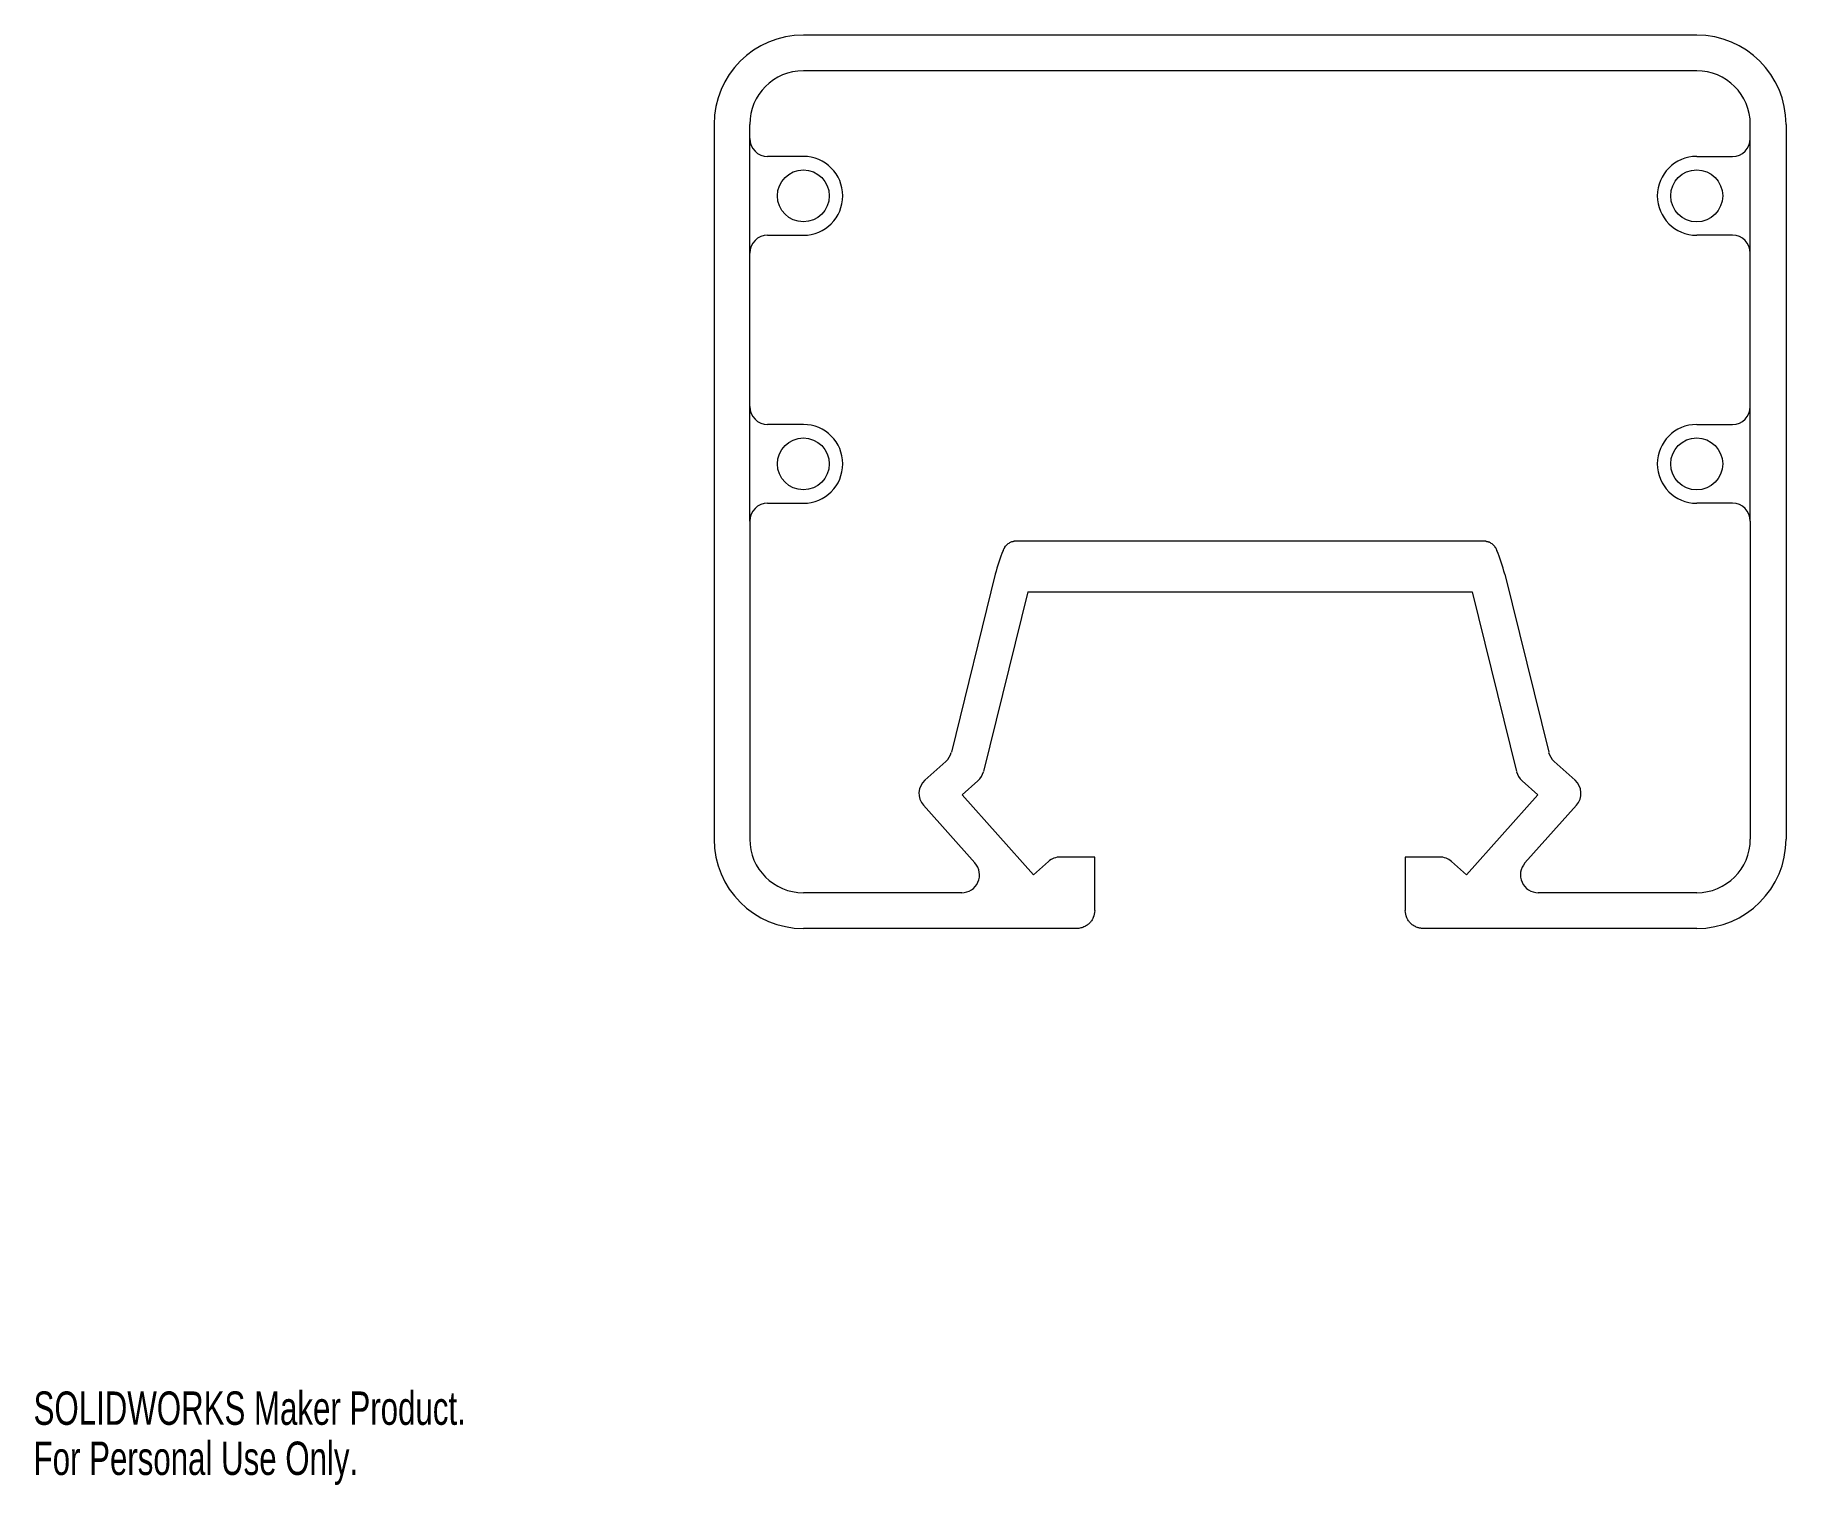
# Model space of a CAD drawing. Header units: millimetres. Extents: x 0 to 196, y 0 to 162.
import ezdxf

# ---------------------------------------------------------------- set-up
doc = ezdxf.new("R2010")
doc.units = ezdxf.units.MM
doc.styles.add('SLDTEXTSTYLE0', font='TXT', dxfattribs={"width": 0.7})

msp = doc.modelspace()

# ---------------------------------------------------------------- linework, layer by layer
at = {"color": 7, "linetype": 'Continuous', "lineweight": 18}
for p, q in [((186.17, 162.24), (86.17, 162.24)), ((186.17, 158.24), (86.17, 158.24)), ((76.17, 152.24), (76.17, 72.24)), ((80.17, 150.65), (80.17, 152.24)), ((192.17, 150.65), (192.17, 152.24)), ((196.17, 152.24), (196.17, 72.24)), ((80.17, 137.84), (80.17, 150.65)), ((192.17, 137.84), (192.17, 150.65)), ((86.17, 148.65), (82.17, 148.65)), ((186.17, 148.65), (190.17, 148.65)), ((82.17, 139.84), (86.17, 139.84)), ((190.17, 139.84), (186.17, 139.84)), ((80.17, 120.65), (80.17, 137.84)), ((192.17, 120.65), (192.17, 137.84)), ((80.17, 107.84), (80.17, 120.65)), ((192.17, 107.84), (192.17, 120.65)), ((86.17, 118.65), (82.17, 118.65)), ((186.17, 118.65), (190.17, 118.65)), ((82.17, 109.84), (86.17, 109.84)), ((190.17, 109.84), (186.17, 109.84)), ((80.17, 107.84), (80.17, 72.24)), ((192.17, 107.84), (192.17, 72.24)), ((162.56, 105.58), (109.77, 105.58)), ((107.65, 101.91), (102.74, 81.96)), ((164.68, 101.91), (169.6, 81.96)), ((111.28, 99.92), (106.32, 79.8)), ((111.28, 99.92), (161.05, 99.92)), ((161.05, 99.92), (166.01, 79.8)), ((102.13, 80.94), (99.78, 78.85)), ((170.21, 80.94), (172.55, 78.85)), ((105.71, 78.78), (103.94, 77.2)), ((166.62, 78.78), (168.39, 77.2)), ((103.94, 77.2), (111.93, 68.24)), ((168.39, 77.2), (160.4, 68.24)), ((99.62, 76.03), (105.38, 69.57)), ((172.71, 76.03), (166.95, 69.57)), ((111.93, 68.24), (113.6, 69.73)), ((118.78, 70.24), (114.93, 70.24)), ((118.78, 64.24), (118.78, 70.24)), ((157.4, 70.24), (153.55, 70.24)), ((153.55, 70.24), (153.55, 64.24)), ((160.4, 68.24), (158.73, 69.73)), ((103.89, 66.24), (86.17, 66.24)), ((186.17, 66.24), (168.44, 66.24)), ((116.77, 62.24), (86.17, 62.24)), ((186.17, 62.24), (155.56, 62.24))]:
    msp.add_line(p, q, dxfattribs=at)
for centre, radius in [((86.17, 144.24), 2.9), ((186.17, 144.24), 2.91), ((86.17, 114.24), 2.9), ((186.17, 114.24), 2.91)]:
    msp.add_circle(centre, radius, dxfattribs=at)
for centre, radius, start, end in [((86.17, 152.24), 10, 90, 180), ((186.17, 152.24), 10, 0, 90), ((86.17, 152.24), 6, 90, 180), ((186.17, 152.24), 6, 0, 90), ((82.17, 150.65), 2, 180, 270), ((190.17, 150.65), 2, 270, 0), ((86.17, 144.24), 4.41, 270, 90), ((186.17, 144.24), 4.41, 90, 270), ((82.17, 137.84), 2, 90, 180), ((190.17, 137.84), 2, 0, 90), ((82.17, 120.65), 2, 180, 270), ((190.17, 120.65), 2, 270, 0), ((86.17, 114.24), 4.41, 270, 90), ((186.17, 114.24), 4.41, 90, 270), ((82.17, 107.84), 2, 90, 180), ((190.17, 107.84), 2, 0, 90), ((100.79, 82.43), 2, 311.7496, 346.1579), ((171.54, 82.43), 2, 193.8421, 228.2504), ((101.11, 77.36), 2, 131.7496, 221.7496), ((104.38, 80.27), 2, 311.7496, 346.1579), ((167.95, 80.27), 2, 193.8421, 228.2504), ((171.22, 77.36), 2, 318.2504, 48.2504), ((86.17, 72.24), 10, 180, 270), ((86.17, 72.24), 6, 180, 270), ((186.17, 72.24), 10, 270, 0), ((186.17, 72.24), 6, 270, 0), ((103.89, 68.24), 2, 270, 41.7496), ((114.93, 68.24), 2, 90, 131.7496), ((157.4, 68.24), 2, 48.2504, 90), ((168.44, 68.24), 2, 138.2504, 270)]:
    msp.add_arc(centre, radius, start, end, dxfattribs=at)
at = {"color": 5, "linetype": 'Continuous', "lineweight": 0}
for points in [[(108.53, 104.55), (108.17, 103.69), (107.87, 102.81), (107.65, 101.91)], [(164.68, 101.91), (164.46, 102.81), (164.16, 103.69), (163.8, 104.55)]]:
    msp.add_open_spline(points, degree=3, dxfattribs=at)
for points, knots in [([(108.53, 104.55), (108.56, 104.6), (108.6, 104.69), (108.64, 104.77), (108.69, 104.85), (108.76, 104.96), (108.87, 105.1), (109.02, 105.25), (109.18, 105.38), (109.35, 105.48), (109.5, 105.54), (109.65, 105.57), (109.73, 105.58), (109.77, 105.58)], [0, 0, 0, 0, 0.076386, 0.143295, 0.200782, 0.248901, 0.382381, 0.498675, 0.631187, 0.748798, 0.838895, 0.922347, 1, 1, 1, 1]), ([(162.56, 105.58), (162.58, 105.58), (162.63, 105.57), (162.72, 105.56), (162.8, 105.54), (162.88, 105.52), (163, 105.47), (163.15, 105.38), (163.31, 105.25), (163.46, 105.1), (163.59, 104.94), (163.68, 104.79), (163.76, 104.65), (163.8, 104.55)], [0, 0, 0, 0, 0.04584, 0.093627, 0.143564, 0.19583, 0.250591, 0.368056, 0.500475, 0.616279, 0.749259, 0.855152, 1, 1, 1, 1]), ([(118.78, 64.24), (118.78, 64.24), (118.78, 63.97), (118.7, 63.57), (118.43, 63.09), (118.17, 62.79), (117.85, 62.54), (117.53, 62.38), (117.24, 62.29), (117.01, 62.25), (116.85, 62.24), (116.77, 62.24)], [0, 0, 0, 0, 0.000064, 0.257217, 0.381164, 0.515423, 0.631686, 0.773538, 0.849014, 0.924501, 1, 1, 1, 1]), ([(155.56, 62.24), (155.51, 62.24), (155.42, 62.25), (155.28, 62.26), (155.14, 62.29), (155, 62.32), (154.78, 62.39), (154.49, 62.53), (154.16, 62.78), (153.9, 63.09), (153.64, 63.57), (153.55, 63.97), (153.55, 64.24), (153.55, 64.24)], [0, 0, 0, 0, 0.045215, 0.090431, 0.135647, 0.180864, 0.226081, 0.35679, 0.484284, 0.61847, 0.742339, 0.999936, 1, 1, 1, 1])]:
    msp.add_open_spline(points, degree=3, knots=knots, dxfattribs=at)

# ---------------------------------------------------------------- texts
at = {"color": 7, "linetype": 'Continuous', "char_height": 3.7351, "attachment_point": 1, "style": 'SLDTEXTSTYLE0'}
for s, insert in [('SOLIDWORKS Maker Product.', (0, 10.42)), ('For Personal Use Only.', (0, 4.81))]:
    msp.add_mtext(s, dxfattribs=dict(at, insert=insert))

doc.saveas('drawing.dxf')
